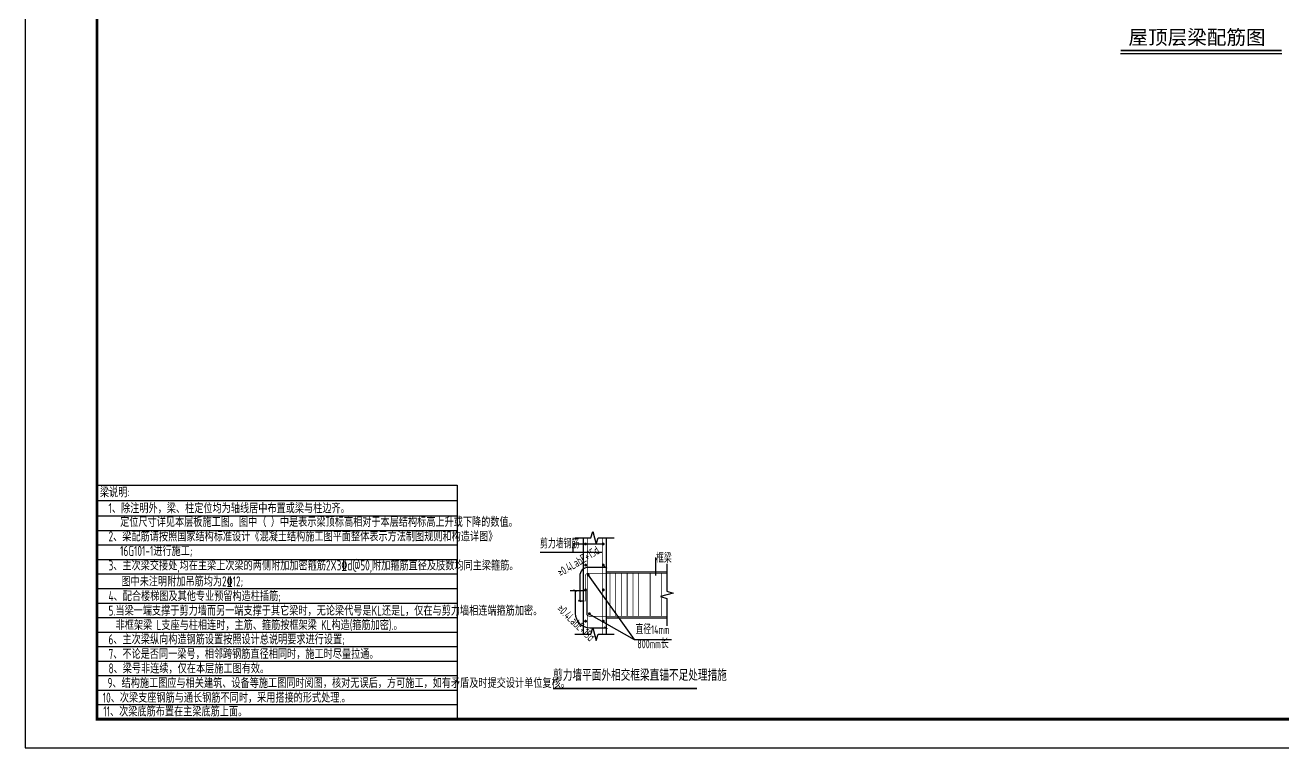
# Model space of a CAD drawing. Extents: x -668857 to 143095, y -247466 to 228182.
# Drawn here: x -113675 to -69892, y -178424 to -153256 of the extents above; entities that cross this region are included whole.
import ezdxf
from ezdxf.enums import TextEntityAlignment as Align

# ---------------------------------------------------------------- set-up
doc = ezdxf.new("R2010")
doc.units = 0
doc.header["$LTSCALE"] = 1000
doc.layers.get('0').update_dxf_attribs({"linetype": 'CONTINUOUS'})
for name, color, linetype in [('-TK', 7, 'CONTINUOUS'), ('DIM', 2, 'CONTINUOUS'), ('LINK', 6, 'CONTINUOUS'), ('REIND', 1, 'CONTINUOUS'), ('S-引出线', 40, 'CONTINUOUS'), ('S-文字', 7, 'CONTINUOUS'), ('S-表格线', 54, 'CONTINUOUS'), ('TEXT', 2, 'CONTINUOUS'), ('THIN', 7, 'CONTINUOUS')]:
    doc.layers.add(name, color=color, linetype=linetype)
doc.styles.add('-宋体', font='', dxfattribs={"width": 0.7, "height": 300, "bigfont": '宋体.TTF'})
doc.styles.add('TSSD_Norm', font='Tssdeng.shx', dxfattribs={"bigfont": 'tssdchn.shx'})
doc.styles.add('TSSD_REIN', font='tssdeng.shx', dxfattribs={"width": 0.7, "height": 300, "bigfont": 'tssdchn.shx'})
doc.styles.get('-宋体').set_extended_font_data('SimSun')

# ---------------------------------------------------------------- blocks, each defined once
blk = doc.blocks.new('A1')
blk.add_lwpolyline([(0, 59400), (0, 0), (84100, 0), (84100, 59400)], close=True)
at = {"const_width": 100}
blk.add_lwpolyline([(2500, 58400), (2500, 1000), (83100, 1000), (83100, 58400)], close=True, dxfattribs=at)
blk = doc.blocks.new('A$C2E181E2C')
at = {"linetype": 'Continuous'}
for points in [[(1215, 5268), (1765, 5268), (1835, 5488), (1955, 5048), (2025, 5268), (2575, 5268)], [(1495, 5268), (1495, 1922)], [(2295, 5268), (2295, 1922)], [(2295, 4091), (4415, 4091)], [(4415, 4371), (4415, 3421), (4635, 3351), (4195, 3231), (4415, 3161), (4415, 2211)], [(2295, 2491), (4415, 2491)], [(1215, 1922), (1765, 1922), (1835, 2142), (1955, 1702), (2025, 1922), (2575, 1922)]]:
    blk.add_lwpolyline(points, dxfattribs=at)
at = {"linetype": 'Continuous', "const_width": 50}
blk.add_lwpolyline([(453, 25), (5462, 25)], dxfattribs=at)
at = {"layer": 'DIM'}
for p, q in [((2295, 4241), (1678, 4241)), ((1378, 3941), (1378, 3062)), ((1546, 3430), (1042, 3430)), ((1226, 3430), (1226, 2641)), ((1726, 2141), (2295, 2141))]:
    blk.add_line(p, q, dxfattribs=at)
at = {"layer": 'DIM', "const_width": 30}
for points in [[(2232, 4284), (2336, 4212)], [(1164, 3473), (1267, 3401)], [(1324, 3111), (1428, 3039)], [(2243, 2177), (2347, 2104)]]:
    blk.add_lwpolyline(points, dxfattribs=at)
at = {"layer": 'DIM'}
blk.add_lwpolyline([(1532, 3062), (1341, 3062)], dxfattribs=at)
for centre, radius, start, end in [((1678, 3941), 300, 90, 180), ((1726, 2641), 500, 180, 270)]:
    blk.add_arc(centre, radius, start, end, dxfattribs=at)
at = {"layer": 'LINK', "color": 1, "const_width": 25}
for points in [[(1641, 5268), (1641, 1922)], [(2162, 5268), (2162, 1922)], [(2432, 4041), (2432, 2541)], [(2632, 4041), (2632, 2541)], [(2832, 4041), (2832, 2541)], [(3032, 4041), (3032, 2541)], [(3232, 4041), (3232, 2541)], [(3432, 4041), (3432, 2541)], [(3832, 4041), (3832, 2541)], [(4232, 4041), (4232, 2541)]]:
    blk.add_lwpolyline(points, dxfattribs=at)
for points in [[(4415, 4041), (1678, 4041, 0.414214), (1578, 3941), (1578, 3062)], [(1607, 3430), (1607, 2641, 0.300979), (1726, 2541), (4415, 2541)]]:
    blk.add_lwpolyline(points, format="xyb", dxfattribs=at)
at = {"layer": 'REIND', "const_width": 50}
for points in [[(1608, 5058, 1), (1558, 5058, 1)], [(2226, 5058, 1), (2176, 5058, 1)], [(1610, 4324, 1), (1560, 4324, 1)], [(1703, 3978, 1), (1653, 3978, 1)], [(2228, 4324, 1), (2178, 4324, 1)], [(1608, 3461, 1), (1558, 3461, 1)], [(2226, 3461, 1), (2176, 3461, 1)], [(1742, 2629, 1), (1692, 2629, 1)], [(1608, 2370, 1), (1558, 2370, 1)], [(2226, 2370, 1), (2176, 2370, 1)]]:
    blk.add_lwpolyline(points, format="xyb", close=True, dxfattribs=at)
at = {"layer": 'THIN'}
for p, q in [((2226, 5058), (1138, 5058)), ((1138, 5058), (1138, 4767)), ((2162, 4767), (0, 4767)), ((1678, 3978), (3271, 1732)), ((1692, 2629), (3271, 1732)), ((3271, 1732), (4577, 1732))]:
    blk.add_line(p, q, dxfattribs=at)
blk.add_lwpolyline([(4015, 4584), (4015, 3965)], dxfattribs=at)
at = {"layer": 'TEXT', "color": 0, "style": 'TSSD_Norm', "width": 0.7}
blk.add_text('剪力墙平面外相交框梁直锚不足处理措施', height=400, dxfattribs=at).set_placement((454, 172), align=Align.BOTTOM_LEFT)
at = {"layer": 'THIN', "style": 'TSSD_REIN', "width": 0.7}
for s, p in [('剪力墙钢筋', (-2, 4818)), ('框梁', (4036, 4317)), ('直径14mm', (3321, 1833)), ('800mm长', (3383, 1337))]:
    blk.add_text(s, height=300, dxfattribs=at).set_placement(p, align=Align.BOTTOM_LEFT)
for rotation, p in [(31.4301, (766, 3828)), (316.0621, (504, 2706))]:
    blk.add_text('≥0.4LabE+15d', height=300, rotation=rotation, dxfattribs=at).set_placement(p, align=Align.BOTTOM_LEFT)

msp = doc.modelspace()

# ---------------------------------------------------------------- linework, layer by layer
at = {"layer": 'S-引出线', "color": 3, "const_width": 56}
msp.add_lwpolyline([(-75539.16, -154134.45), (-69927.01, -154134.45)], dxfattribs=at)
at = {"layer": 'S-引出线', "color": 3}
msp.add_lwpolyline([(-75539.16, -154246.45), (-69927.01, -154246.45)], dxfattribs=at)
at = {"layer": 'S-表格线'}
for p, q in [((-111175.38, -169277.76), (-111175.38, -177424.26)), ((-111175.38, -169277.76), (-98636.12, -169277.76)), ((-98636.12, -169277.76), (-98636.12, -177424.26)), ((-111175.38, -169812.51), (-98636.12, -169812.51)), ((-111175.38, -170347.26), (-98636.12, -170347.26)), ((-111175.38, -170852.76), (-98636.12, -170852.76)), ((-111175.38, -171358.26), (-98636.12, -171358.26)), ((-111175.38, -171863.76), (-98636.12, -171863.76)), ((-111175.38, -172369.26), (-98636.12, -172369.26)), ((-111175.38, -172874.76), (-98636.12, -172874.76)), ((-111175.38, -173380.26), (-98636.12, -173380.26)), ((-111175.38, -173885.76), (-98636.12, -173885.76)), ((-111175.38, -174391.26), (-98636.12, -174391.26)), ((-111175.38, -174896.76), (-98636.12, -174896.76)), ((-111175.38, -175402.26), (-98636.12, -175402.26)), ((-111175.38, -175907.76), (-98636.12, -175907.76)), ((-111175.38, -176413.26), (-98636.12, -176413.26)), ((-111175.38, -176918.76), (-98636.12, -176918.76)), ((-111175.38, -177424.26), (-98636.12, -177424.26))]:
    msp.add_line(p, q, dxfattribs=at)

# ---------------------------------------------------------------- block references
at = {"layer": '-TK'}
msp.add_blockref('A1', (-113675.38, -178424.26), dxfattribs=at)
msp.add_blockref('A$C2E181E2C', (-95748.99, -176383.13))

# ---------------------------------------------------------------- texts
at = {"layer": 'S-文字', "style": '-宋体'}
msp.add_text('屋顶层梁配筋图', height=500, dxfattribs=at).set_placement((-75266.68, -153927.93))
at = {"layer": 'S-文字', "style": 'TSSD_REIN', "width": 0.7}
for s, p in [('梁说明:  ', (-111072.29, -169697.52)), ('1、除注明外，梁、柱定位均为轴线居中布置或梁与柱边齐。', (-110772.44, -170252.94)), ('定位尺寸详见本层板施工图。图中（ ）中是表示梁顶标高相对于本层结构标高上升或下降的数值。', (-110369.65, -170729.19)), ('2、梁配筋请按照国家结构标准设计《混凝土结构施工图平面整体表示方法制图规则和构造详图》', (-110772.44, -171234.69)), ('16G101-1进行施工;', (-110369.43, -171740.19)), ('3、主次梁交接处,均在主梁上次梁的两侧附加加密箍筋2X3\x84d@50,附加箍筋直径及肢数均同主梁箍筋。', (-110772.44, -172245.69)), ('图中未注明附加吊筋均为2%%13212;', (-110324.79, -172802.53)), ('4、配合楼梯图及其他专业预留构造柱插筋;', (-110772.44, -173313.44)), ('5.当梁一端支撑于剪力墙而另一端支撑于其它梁时，无论梁代号是KL还是L，仅在与剪力墙相连端箍筋加密。', (-110772.44, -173818.94)), ('非框架梁 L支座与柱相连时，主筋、箍筋按框架梁 KL构造(箍筋加密).。', (-110525.32, -174322.63)), ('6、主次梁纵向构造钢筋设置按照设计总说明要求进行设置;', (-110772.44, -174821.44)), ('7、不论是否同一梁号，相邻跨钢筋直径相同时，施工时尽量拉通。', (-110772.44, -175326.94)), ('8、梁号非连续，仅在本层施工图有效。', (-110772.44, -175832.44)), ('9、结构施工图应与相关建筑、设备等施工图同时阅图，核对无误后，方可施工，如有矛盾及时提交设计单位复核。', (-110808.15, -176337.94)), ('10、次梁支座钢筋与通长钢筋不同时，采用搭接的形式处理.。', (-110974.09, -176849.21)), ('11、次梁底筋布置在主梁底筋上面。', (-110955.4, -177330.16))]:
    msp.add_text(s, height=350, dxfattribs=at).set_placement(p)

doc.saveas('drawing.dxf')
